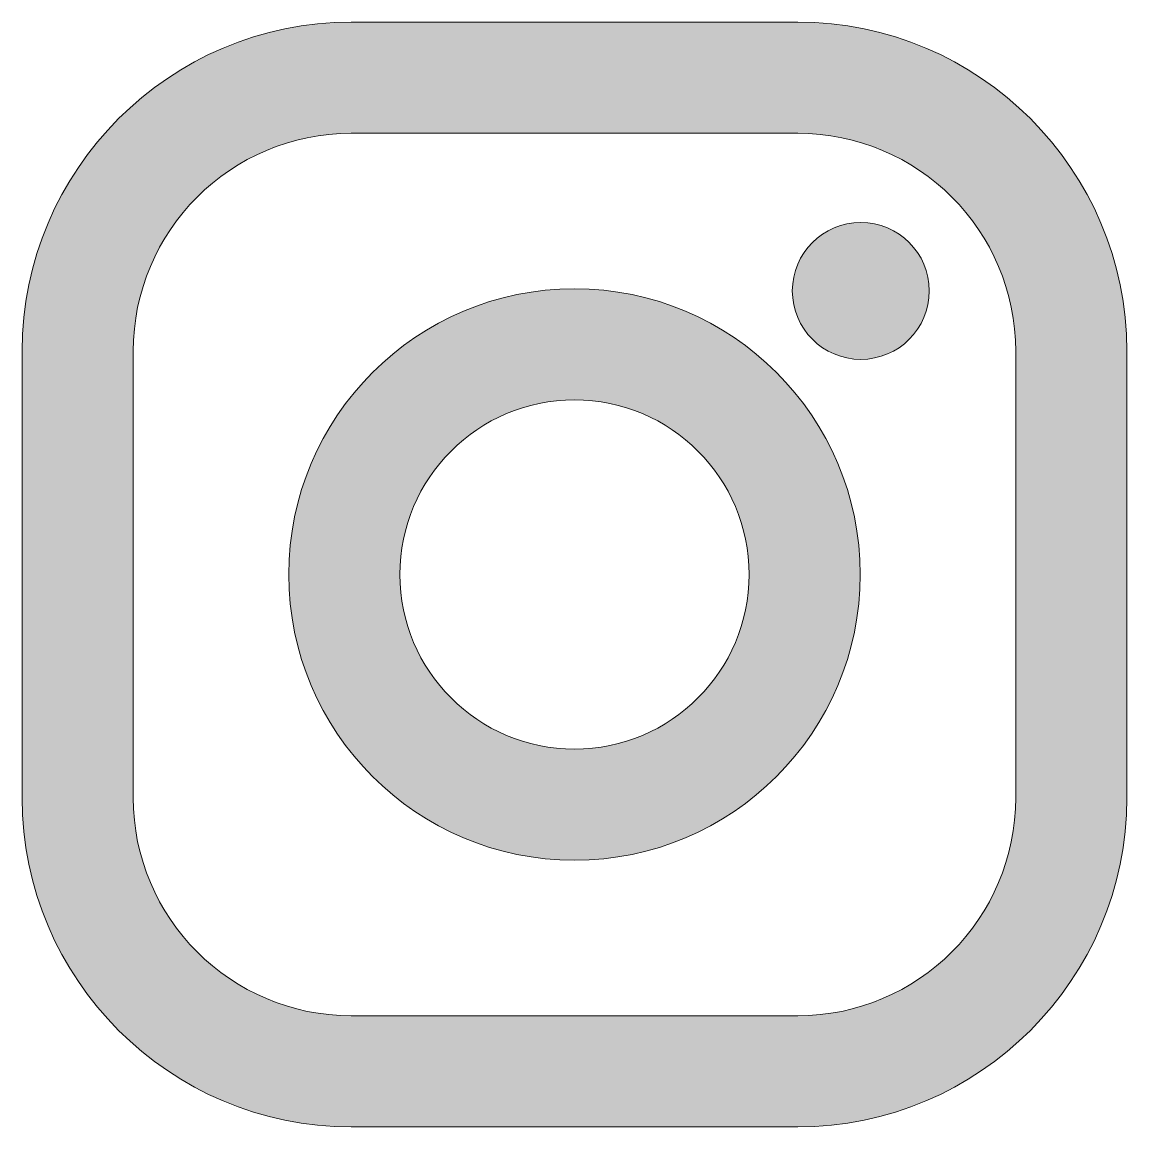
# Model space of a CAD drawing. Header units: inches. Extents: x 0 to 551, y 0 to 551.
import ezdxf

# ---------------------------------------------------------------- set-up
doc = ezdxf.new("R2010")
doc.units = ezdxf.units.IN
doc.header["$MEASUREMENT"] = 0
doc.layers.add('Layer 1', color=7, linetype='Continuous')

# ---------------------------------------------------------------- blocks, each defined once
blk = doc.blocks.new('block 2')
at = {"layer": 'Layer 1', "true_color": 0xffffff}
h = blk.add_hatch(color=7, dxfattribs=at)
h.dxf.hatch_style = 2
edge = h.paths.add_edge_path()
edge.add_spline(control_points=[(386.88, 551.03), (386.88, 551.03), (164.16, 551.03), (164.16, 551.03), (73.64, 551.03), (0, 477.39), (0, 386.88), (0, 386.88), (0, 164.16), (0, 164.16), (0, 73.64), (73.64, 0), (164.16, 0), (164.16, 0), (386.88, 0), (386.88, 0), (477.39, 0), (551.03, 73.64), (551.03, 164.16), (551.03, 164.16), (551.03, 386.88), (551.03, 386.88), (551.03, 477.39), (477.39, 551.03), (386.88, 551.03)], knot_values=[0, 0, 0, 0, 1, 1, 1, 2, 2, 2, 3, 3, 3, 4, 4, 4, 5, 5, 5, 6, 6, 6, 7, 7, 7, 8, 8, 8, 8], degree=3, periodic=1)
edge = h.paths.add_edge_path()
edge.add_spline(control_points=[(495.6, 164.16), (495.6, 104.11), (446.92, 55.43), (386.88, 55.43), (386.88, 55.43), (164.16, 55.43), (164.16, 55.43), (104.11, 55.43), (55.43, 104.11), (55.43, 164.16), (55.43, 164.16), (55.43, 386.88), (55.43, 386.88), (55.43, 446.92), (104.11, 495.6), (164.16, 495.6), (164.16, 495.6), (386.88, 495.6), (386.88, 495.6), (446.92, 495.6), (495.6, 446.92), (495.6, 386.88), (495.6, 386.88), (495.6, 164.16), (495.6, 164.16), (495.6, 164.16), (495.6, 164.16), (495.6, 164.16)], knot_values=[0, 0, 0, 0, 1, 1, 1, 2, 2, 2, 3, 3, 3, 4, 4, 4, 5, 5, 5, 6, 6, 6, 7, 7, 7, 8, 8, 8, 9, 9, 9, 9], degree=3, periodic=1)
h = blk.add_hatch(color=7, dxfattribs=at)
h.dxf.hatch_style = 2
edge = h.paths.add_edge_path()
edge.add_spline(control_points=[(418.31, 451.11), (437.17, 451.11), (452.46, 435.82), (452.46, 416.96), (452.46, 398.1), (437.17, 382.81), (418.31, 382.81), (399.45, 382.81), (384.16, 398.1), (384.16, 416.96), (384.16, 435.82), (399.45, 451.11), (418.31, 451.11)], knot_values=[0, 0, 0, 0, 1, 1, 1, 2, 2, 2, 3, 3, 3, 4, 4, 4, 4], degree=3, periodic=1)
h = blk.add_hatch(color=7, dxfattribs=at)
h.dxf.hatch_style = 2
edge = h.paths.add_edge_path()
edge.add_spline(control_points=[(275.52, 418.03), (196.93, 418.03), (133, 354.1), (133, 275.52), (133, 196.93), (196.93, 133), (275.52, 133), (354.1, 133), (418.03, 196.93), (418.03, 275.52), (418.03, 354.1), (354.1, 418.03), (275.52, 418.03)], knot_values=[0, 0, 0, 0, 1, 1, 1, 2, 2, 2, 3, 3, 3, 4, 4, 4, 4], degree=3, periodic=1)
edge = h.paths.add_edge_path()
edge.add_spline(control_points=[(275.52, 188.43), (227.42, 188.43), (188.43, 227.42), (188.43, 275.52), (188.43, 323.61), (227.42, 362.6), (275.52, 362.6), (323.61, 362.6), (362.6, 323.61), (362.6, 275.52), (362.6, 227.42), (323.61, 188.43), (275.52, 188.43)], knot_values=[0, 0, 0, 0, 1, 1, 1, 2, 2, 2, 3, 3, 3, 4, 4, 4, 4], degree=3, periodic=1)
at = {"layer": 'Layer 1', "lineweight": 0}
for points, knots in [([(386.88, 551.03), (386.88, 551.03), (164.16, 551.03), (164.16, 551.03), (73.64, 551.03), (0, 477.39), (0, 386.88), (0, 386.88), (0, 164.16), (0, 164.16), (0, 73.64), (73.64, 0), (164.16, 0), (164.16, 0), (386.88, 0), (386.88, 0), (477.39, 0), (551.03, 73.64), (551.03, 164.16), (551.03, 164.16), (551.03, 386.88), (551.03, 386.88), (551.03, 477.39), (477.39, 551.03), (386.88, 551.03)], [0, 0, 0, 0, 1, 1, 1, 2, 2, 2, 3, 3, 3, 4, 4, 4, 5, 5, 5, 6, 6, 6, 7, 7, 7, 8, 8, 8, 8]), ([(495.6, 164.16), (495.6, 104.11), (446.92, 55.43), (386.88, 55.43), (386.88, 55.43), (164.16, 55.43), (164.16, 55.43), (104.11, 55.43), (55.43, 104.11), (55.43, 164.16), (55.43, 164.16), (55.43, 386.88), (55.43, 386.88), (55.43, 446.92), (104.11, 495.6), (164.16, 495.6), (164.16, 495.6), (386.88, 495.6), (386.88, 495.6), (446.92, 495.6), (495.6, 446.92), (495.6, 386.88), (495.6, 386.88), (495.6, 164.16), (495.6, 164.16), (495.6, 164.16), (495.6, 164.16), (495.6, 164.16)], [0, 0, 0, 0, 1, 1, 1, 2, 2, 2, 3, 3, 3, 4, 4, 4, 5, 5, 5, 6, 6, 6, 7, 7, 7, 8, 8, 8, 9, 9, 9, 9]), ([(418.31, 451.11), (437.17, 451.11), (452.46, 435.82), (452.46, 416.96), (452.46, 398.1), (437.17, 382.81), (418.31, 382.81), (399.45, 382.81), (384.16, 398.1), (384.16, 416.96), (384.16, 435.82), (399.45, 451.11), (418.31, 451.11)], [0, 0, 0, 0, 1, 1, 1, 2, 2, 2, 3, 3, 3, 4, 4, 4, 4]), ([(275.52, 418.03), (196.93, 418.03), (133, 354.1), (133, 275.52), (133, 196.93), (196.93, 133), (275.52, 133), (354.1, 133), (418.03, 196.93), (418.03, 275.52), (418.03, 354.1), (354.1, 418.03), (275.52, 418.03)], [0, 0, 0, 0, 1, 1, 1, 2, 2, 2, 3, 3, 3, 4, 4, 4, 4]), ([(275.52, 188.43), (227.42, 188.43), (188.43, 227.42), (188.43, 275.52), (188.43, 323.61), (227.42, 362.6), (275.52, 362.6), (323.61, 362.6), (362.6, 323.61), (362.6, 275.52), (362.6, 227.42), (323.61, 188.43), (275.52, 188.43)], [0, 0, 0, 0, 1, 1, 1, 2, 2, 2, 3, 3, 3, 4, 4, 4, 4])]:
    blk.add_open_spline(points, degree=3, knots=knots, dxfattribs=at)

msp = doc.modelspace()

# ---------------------------------------------------------------- block references
at = {"layer": 'Layer 1'}
msp.add_blockref('block 2', (0, 0), dxfattribs=at)

doc.saveas('drawing.dxf')
